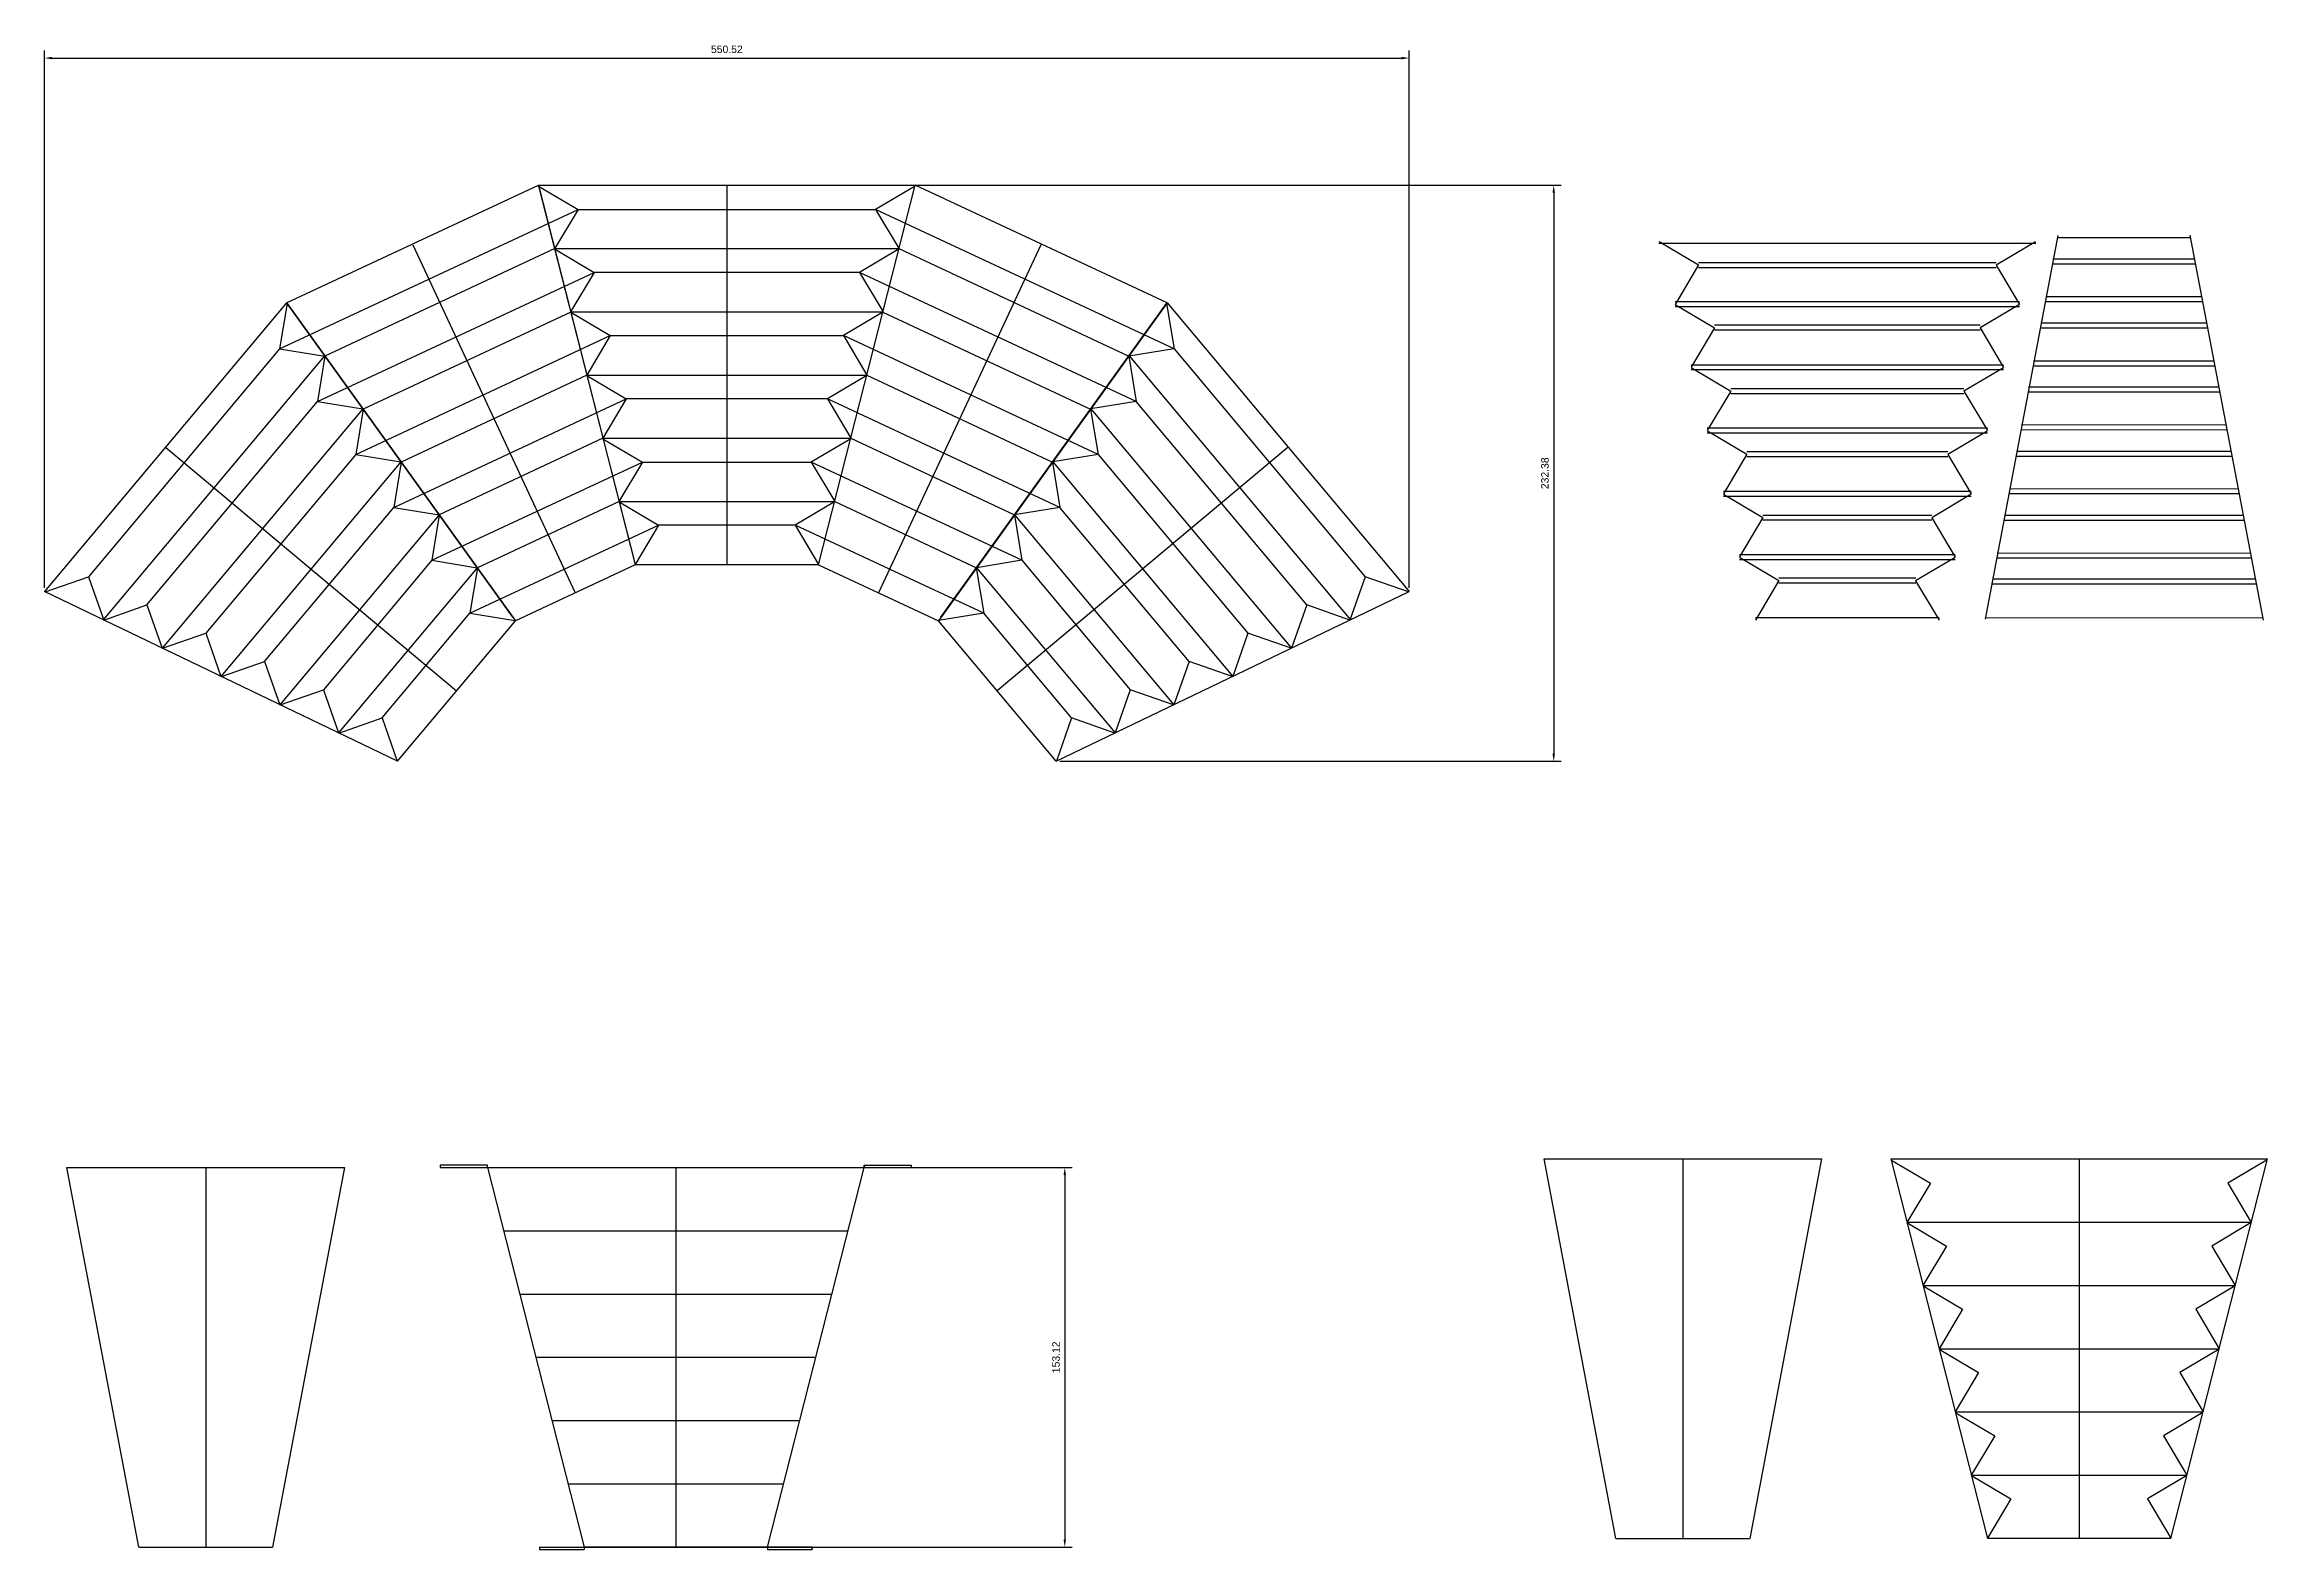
# Model space of a CAD drawing. Header units: millimetres. Extents: x 91 to 988, y 136 to 743.
import ezdxf

# ---------------------------------------------------------------- set-up
doc = ezdxf.new("R2010")
doc.units = ezdxf.units.MM
doc.styles.get("Standard").update_dxf_attribs({"font": 'arial.ttf'})
doc.dimstyles.new('Manufacturing-Metric', dxfattribs={"dimtxt": 3, "dimasz": 3, "dimexe": 3, "dimexo": 1.5, "dimgap": 2, "dimtad": 1, "dimzin": 3, "dimdsep": 46, "dimtxsty": 'Standard', "dimcen": 3, "dimazin": 2, "dimtfac": 1, "dimtofl": 0, "dimtmove": 0, "dimatfit": 3, "dimfxl": 1, "dimfrac": 1, "dimtolj": 1, "dimtzin": 0, "dimarcsym": 0})

# ---------------------------------------------------------------- blocks, each defined once
blk = doc.blocks.new('*D5')
at = {"color": 0, "lineweight": -2}
for p, q in [((347.56, 290.3), (505.98, 290.3)), ((502.98, 287.3), (502.98, 140.18)), ((347.56, 137.18), (505.98, 137.18))]:
    blk.add_line(p, q, dxfattribs=at)
at = {"color": 0}
for points in [[(502.48, 287.3), (503.48, 287.3), (502.98, 290.3)], [(502.48, 140.18), (503.48, 140.18), (502.98, 137.18)]]:
    blk.add_solid(points, dxfattribs=at)
at = {"layer": 'Defpoints', "color": 0}
for p in [(346.06, 290.3), (346.06, 137.18), (502.98, 137.18)]:
    blk.add_point(p, dxfattribs=at)
at = {"color": 0, "insert": (499.45, 213.74), "char_height": 3, "attachment_point": 5, "rotation": 90}
blk.add_mtext('\\A1;153.12', dxfattribs=at)
blk = doc.blocks.new('*D6')
at = {"color": 0, "lineweight": -2}
for p, q in [((91.41, 524.21), (91.41, 740.94)), ((94.41, 737.94), (638.92, 737.94)), ((641.92, 524.21), (641.92, 740.94))]:
    blk.add_line(p, q, dxfattribs=at)
at = {"color": 0}
for points in [[(94.41, 738.44), (94.41, 737.44), (91.41, 737.94)], [(638.92, 738.44), (638.92, 737.44), (641.92, 737.94)]]:
    blk.add_solid(points, dxfattribs=at)
at = {"layer": 'Defpoints', "color": 0}
for p in [(641.92, 737.94), (91.41, 522.71), (641.92, 522.71)]:
    blk.add_point(p, dxfattribs=at)
at = {"color": 0, "insert": (366.66, 741.47), "char_height": 3, "attachment_point": 5}
blk.add_mtext('\\A1;550.52', dxfattribs=at)
blk = doc.blocks.new('*D7')
at = {"color": 0, "lineweight": -2}
for p, q in [((368.16, 686.61), (703.21, 686.61)), ((700.21, 683.61), (700.21, 457.23)), ((501.02, 454.23), (703.21, 454.23))]:
    blk.add_line(p, q, dxfattribs=at)
at = {"color": 0}
for points in [[(699.71, 683.61), (700.71, 683.61), (700.21, 686.61)], [(699.71, 457.23), (700.71, 457.23), (700.21, 454.23)]]:
    blk.add_solid(points, dxfattribs=at)
at = {"layer": 'Defpoints', "color": 0}
for p in [(366.66, 686.61), (499.52, 454.23), (700.21, 454.23)]:
    blk.add_point(p, dxfattribs=at)
at = {"color": 0, "insert": (696.68, 570.42), "char_height": 3, "attachment_point": 5, "rotation": 90}
blk.add_mtext('\\A1;232.38', dxfattribs=at)

msp = doc.modelspace()

# ---------------------------------------------------------------- linework, layer by layer
for p, q in [((189.05, 639.198), (290.664, 686.613)), ((290.664, 686.613), (329.664, 533.488)), ((290.664, 686.613), (442.664, 686.613)), ((290.752, 686.269), (329.221, 535.245)), ((290.752, 686.269), (306.654, 676.823)), ((366.664, 686.613), (366.664, 533.488)), ((403.664, 533.488), (442.664, 686.613)), ((442.577, 686.269), (426.675, 676.823)), ((544.279, 639.198), (442.664, 686.613)), ((186.281, 620.655), (306.654, 676.823)), ((306.654, 676.823), (297.208, 660.921)), ((306.654, 676.823), (426.675, 676.823)), ((426.675, 676.823), (436.121, 660.921)), ((547.047, 620.655), (426.675, 676.823)), ((742.737, 663.929), (758.639, 654.484)), ((903.545, 666.411), (874.255, 511.498)), ((894.543, 663.856), (878.641, 654.41)), ((956.864, 665.429), (903.546, 665.411)), ((956.864, 666.429), (986.321, 511.185)), ((297.31, 661.093), (204.536, 617.678)), ((240.005, 662.59), (305.506, 522.216)), ((297.164, 661.093), (436.165, 661.093)), ((297.208, 660.921), (313.11, 651.475)), ((436.121, 660.921), (420.219, 651.475)), ((493.324, 662.59), (427.823, 522.216)), ((436.018, 661.093), (528.793, 617.678)), ((742.649, 663.274), (894.649, 663.274)), ((758.639, 655.484), (878.659, 655.484)), ((901.561, 656.92), (958.853, 656.944)), ((901.562, 654.92), (958.854, 654.944)), ((201.56, 599.424), (313.11, 651.475)), ((313.11, 651.475), (303.664, 635.573)), ((420.219, 651.475), (313.11, 651.475)), ((420.219, 651.475), (429.665, 635.573)), ((531.769, 599.424), (420.219, 651.475)), ((758.639, 654.484), (749.193, 638.582)), ((758.639, 653.484), (878.659, 653.484)), ((878.641, 654.41), (888.087, 638.508)), ((189.05, 639.198), (91.406, 522.71)), ((189.258, 638.91), (186.281, 620.655)), ((189.05, 639.198), (281.347, 510.943)), ((280.286, 512.411), (189.258, 638.91)), ((189.258, 638.91), (280.286, 512.411)), ((544.279, 639.198), (451.981, 510.943)), ((453.042, 512.411), (544.071, 638.91)), ((544.071, 638.91), (453.042, 512.411)), ((544.071, 638.91), (547.047, 620.655)), ((544.279, 639.198), (641.923, 522.71)), ((749.149, 639.754), (888.149, 639.754)), ((749.149, 637.754), (888.149, 637.754)), ((749.193, 638.582), (765.094, 629.136)), ((888.087, 638.508), (872.185, 629.063)), ((961.776, 639.548), (898.668, 639.639)), ((961.779, 641.548), (898.671, 641.639)), ((303.71, 635.398), (219.92, 596.302)), ((303.664, 635.573), (429.665, 635.573)), ((303.708, 635.399), (319.61, 625.953)), ((429.62, 635.399), (413.718, 625.953)), ((429.619, 635.398), (513.409, 596.302)), ((765.094, 629.136), (755.648, 613.234)), ((872.203, 630.136), (765.094, 630.136)), ((872.203, 628.136), (765.094, 628.136)), ((872.185, 629.063), (881.631, 613.161)), ((896.682, 631.113), (963.749, 631.14)), ((896.683, 629.113), (963.75, 629.14)), ((186.281, 620.655), (109.18, 528.675)), ((186.281, 620.655), (204.536, 617.679)), ((216.944, 578.047), (319.61, 625.953)), ((319.61, 625.953), (310.164, 610.051)), ((319.61, 625.953), (413.718, 625.953)), ((413.718, 625.953), (423.164, 610.051)), ((516.385, 578.047), (413.718, 625.953)), ((547.047, 620.655), (528.792, 617.679)), ((547.047, 620.655), (624.148, 528.675)), ((204.432, 617.823), (115.139, 511.297)), ((204.536, 617.679), (201.56, 599.424)), ((310.166, 610.053), (235.3, 574.926)), ((310.164, 610.051), (423.164, 610.051)), ((310.208, 609.881), (326.109, 600.435)), ((423.121, 609.881), (407.219, 600.435)), ((423.163, 610.053), (498.028, 574.926)), ((528.792, 617.679), (531.769, 599.424)), ((528.896, 617.823), (618.19, 511.297)), ((755.648, 614.234), (881.649, 614.234)), ((755.648, 612.234), (881.649, 612.234)), ((755.693, 613.059), (771.595, 603.613)), ((881.586, 612.986), (865.684, 603.54)), ((966.686, 615.676), (893.759, 615.654)), ((966.687, 613.676), (893.76, 613.654)), ((771.595, 603.613), (762.149, 587.711)), ((771.595, 604.613), (865.703, 604.613)), ((771.595, 602.613), (865.703, 602.613)), ((865.684, 603.54), (875.13, 587.638)), ((891.789, 605.237), (968.659, 605.267)), ((891.79, 603.237), (968.659, 603.267)), ((132.753, 517.339), (201.56, 599.424)), ((219.815, 596.448), (138.872, 499.884)), ((201.56, 599.424), (219.815, 596.448)), ((219.92, 596.302), (216.944, 578.047)), ((232.325, 556.674), (326.109, 600.435)), ((326.109, 600.435), (316.663, 584.533)), ((407.219, 600.435), (326.109, 600.435)), ((407.219, 600.435), (416.665, 584.533)), ((501.004, 556.674), (407.219, 600.435)), ((513.409, 596.302), (516.385, 578.047)), ((531.769, 599.424), (513.514, 596.448)), ((513.514, 596.448), (594.456, 499.884)), ((600.575, 517.339), (531.769, 599.424)), ((316.665, 584.537), (250.58, 553.698)), ((316.663, 584.533), (416.665, 584.533)), ((316.707, 584.361), (332.609, 574.915)), ((416.621, 584.361), (400.719, 574.915)), ((416.663, 584.537), (482.749, 553.698)), ((762.149, 588.711), (875.149, 588.711)), ((762.149, 586.711), (875.149, 586.711)), ((762.192, 587.542), (778.094, 578.096)), ((875.087, 587.468), (859.185, 578.023)), ((971.593, 587.806), (888.896, 587.954)), ((971.597, 589.806), (888.9, 589.954)), ((140.228, 580.954), (257.579, 482.587)), ((216.944, 578.047), (156.489, 505.925)), ((235.199, 575.071), (162.608, 488.471)), ((216.944, 578.047), (235.199, 575.071)), ((235.301, 574.929), (232.325, 556.674)), ((247.707, 535.299), (332.609, 574.915)), ((332.609, 574.915), (323.163, 559.013)), ((332.609, 574.915), (400.719, 574.915)), ((400.719, 574.915), (410.165, 559.013)), ((485.622, 535.299), (400.719, 574.915)), ((593.101, 580.954), (475.75, 482.587)), ((498.028, 574.929), (501.004, 556.674)), ((516.385, 578.047), (498.13, 575.071)), ((498.13, 575.071), (570.721, 488.471)), ((516.385, 578.047), (576.84, 505.925)), ((778.094, 578.096), (768.648, 562.194)), ((859.204, 579.096), (778.094, 579.096)), ((859.204, 577.096), (778.094, 577.096)), ((859.185, 578.023), (868.631, 562.121)), ((886.897, 579.363), (973.569, 579.392)), ((886.898, 577.363), (973.569, 577.392)), ((180.22, 494.513), (232.325, 556.674)), ((232.325, 556.674), (250.58, 553.698)), ((323.166, 559.017), (266.024, 532.231)), ((323.163, 559.013), (410.165, 559.013)), ((323.19, 558.909), (339.092, 549.464)), ((410.139, 558.909), (394.237, 549.464)), ((410.163, 559.017), (467.305, 532.231)), ((501.004, 556.674), (482.749, 553.698)), ((553.109, 494.513), (501.004, 556.674)), ((768.648, 563.194), (868.65, 563.194)), ((768.648, 561.194), (868.65, 561.194)), ((768.692, 562.022), (784.594, 552.576)), ((868.587, 561.948), (852.685, 552.503)), ((976.47, 564.11), (884.007, 564.078)), ((976.47, 562.11), (884.008, 562.078)), ((250.58, 553.698), (186.339, 477.059)), ((250.683, 553.553), (247.707, 535.299)), ((263.048, 513.98), (339.092, 549.464)), ((339.092, 549.464), (329.646, 533.562)), ((394.237, 549.464), (339.092, 549.464)), ((394.237, 549.464), (403.683, 533.562)), ((470.28, 513.98), (394.237, 549.464)), ((482.645, 553.553), (485.622, 535.299)), ((482.749, 553.698), (546.99, 477.059)), ((784.594, 552.576), (775.148, 536.674)), ((784.594, 553.576), (852.704, 553.576)), ((784.594, 551.576), (852.704, 551.576)), ((852.685, 552.503), (862.131, 536.601)), ((882.004, 553.485), (978.478, 553.52)), ((882.005, 551.485), (978.479, 551.52)), ((981.545, 538.12), (879.115, 538.2)), ((247.707, 535.299), (203.953, 483.101)), ((265.962, 532.322), (210.072, 465.646)), ((247.707, 535.299), (265.962, 532.322)), ((266.025, 532.235), (263.048, 513.98)), ((329.664, 533.488), (281.347, 510.943)), ((403.664, 533.488), (329.664, 533.488)), ((403.664, 533.488), (451.981, 510.943)), ((467.304, 532.235), (470.28, 513.98)), ((485.622, 535.299), (467.367, 532.322)), ((467.367, 532.322), (523.257, 465.646)), ((485.622, 535.299), (529.375, 483.101)), ((775.148, 537.674), (862.15, 537.674)), ((775.148, 535.674), (862.15, 535.674)), ((775.174, 536.57), (791.076, 527.124)), ((862.105, 536.497), (846.203, 527.051)), ((981.544, 536.12), (879.113, 536.2)), ((233.81, 454.231), (91.406, 522.71)), ((91.726, 522.556), (109.18, 528.675)), ((109.18, 528.675), (115.299, 511.22)), ((499.519, 454.231), (641.923, 522.71)), ((624.148, 528.675), (618.03, 511.22)), ((641.603, 522.556), (624.148, 528.675)), ((791.076, 527.124), (781.63, 511.222)), ((846.222, 528.124), (791.076, 528.124)), ((846.222, 526.124), (791.076, 526.124)), ((846.203, 527.051), (855.649, 511.149)), ((877.145, 527.783), (983.354, 527.822)), ((877.146, 525.783), (983.355, 525.822)), ((115.299, 511.22), (132.753, 517.339)), ((132.753, 517.339), (138.872, 499.884)), ((227.623, 471.719), (263.048, 513.98)), ((263.048, 513.98), (281.303, 511.004)), ((470.28, 513.98), (452.025, 511.004)), ((505.705, 471.719), (470.28, 513.98)), ((600.575, 517.339), (594.456, 499.884)), ((618.03, 511.22), (600.575, 517.339)), ((855.649, 512.149), (781.649, 512.149)), ((874.189, 512.149), (986.321, 512.185)), ((139.035, 499.806), (156.489, 505.925)), ((156.489, 505.925), (162.608, 488.471)), ((233.81, 454.231), (281.347, 510.943)), ((499.519, 454.231), (451.981, 510.943)), ((576.84, 505.925), (570.721, 488.471)), ((594.294, 499.806), (576.84, 505.925)), ((162.766, 488.395), (180.22, 494.513)), ((180.22, 494.513), (186.339, 477.059)), ((553.109, 494.513), (546.99, 477.059)), ((570.563, 488.395), (553.109, 494.513)), ((186.499, 476.982), (203.953, 483.101)), ((203.953, 483.101), (210.072, 465.646)), ((529.375, 483.101), (523.257, 465.646)), ((546.83, 476.982), (529.375, 483.101)), ((210.169, 465.6), (227.623, 471.719)), ((227.623, 471.719), (233.742, 454.264)), ((505.705, 471.719), (499.587, 454.264)), ((523.16, 465.6), (505.705, 471.719)), ((100.433, 290.305), (212.433, 290.305)), ((129.433, 137.18), (100.433, 290.305)), ((156.433, 290.305), (156.433, 137.18)), ((212.433, 290.305), (183.433, 137.18)), ((270.059, 291.3), (251.059, 291.3)), ((251.059, 291.3), (251.059, 290.3)), ((251.059, 290.3), (270.059, 290.3)), ((270.059, 290.3), (270.059, 291.3)), ((270.059, 290.3), (309.059, 137.175)), ((270.059, 290.3), (422.059, 290.3)), ((346.059, 290.3), (346.059, 137.175)), ((383.059, 137.175), (422.059, 290.3)), ((422.059, 291.3), (422.059, 290.3)), ((422.059, 291.3), (441.059, 291.3)), ((422.059, 290.3), (422.059, 291.3)), ((422.059, 290.3), (441.059, 290.3)), ((441.059, 291.3), (441.059, 290.3)), ((696.291, 293.781), (808.291, 293.781)), ((725.291, 140.656), (696.291, 293.781)), ((752.291, 293.781), (752.291, 140.656)), ((808.291, 293.781), (779.291, 140.656)), ((836.152, 293.776), (875.152, 140.651)), ((836.152, 293.776), (988.152, 293.776)), ((836.239, 293.431), (852.141, 283.985)), ((912.152, 293.776), (912.152, 140.651)), ((949.152, 140.651), (988.152, 293.776)), ((988.064, 293.431), (972.162, 283.985)), ((852.141, 283.985), (842.695, 268.083)), ((972.162, 283.985), (981.608, 268.083)), ((276.558, 264.78), (415.559, 264.78)), ((842.651, 268.256), (981.652, 268.256)), ((842.695, 268.083), (858.597, 258.638)), ((981.608, 268.083), (965.706, 258.638)), ((858.597, 258.638), (849.151, 242.736)), ((965.706, 258.638), (975.152, 242.736)), ((849.151, 242.736), (975.152, 242.736)), ((849.196, 242.561), (865.098, 233.115)), ((975.108, 242.561), (959.206, 233.115)), ((283.058, 239.26), (409.059, 239.26)), ((865.098, 233.115), (855.652, 217.213)), ((959.206, 233.115), (968.652, 217.213)), ((855.652, 217.213), (968.652, 217.213)), ((855.695, 217.043), (871.597, 207.598)), ((968.608, 217.043), (952.707, 207.598)), ((289.559, 213.738), (402.559, 213.738)), ((871.597, 207.598), (862.151, 191.696)), ((952.707, 207.598), (962.152, 191.696)), ((862.151, 191.696), (962.152, 191.696)), ((862.195, 191.523), (878.097, 182.078)), ((962.109, 191.523), (946.207, 182.078)), ((296.058, 188.22), (396.059, 188.22)), ((878.097, 182.078), (868.651, 166.176)), ((946.207, 182.078), (955.653, 166.176)), ((302.558, 162.7), (389.56, 162.7)), ((868.651, 166.176), (955.653, 166.176)), ((868.677, 166.072), (884.579, 156.626)), ((955.626, 166.072), (939.724, 156.626)), ((884.579, 156.626), (875.133, 140.724)), ((939.724, 156.626), (949.17, 140.724)), ((129.433, 137.18), (183.433, 137.18)), ((291.059, 137.175), (309.059, 137.175)), ((291.059, 137.175), (291.059, 136.175)), ((291.059, 136.175), (309.059, 136.175)), ((309.059, 137.18), (383.059, 137.18)), ((309.059, 137.175), (309.059, 136.175)), ((383.059, 137.175), (309.059, 137.175)), ((401.059, 137.175), (383.059, 137.175)), ((383.059, 137.175), (383.059, 136.175)), ((383.059, 136.175), (401.059, 136.175)), ((401.059, 136.175), (401.059, 137.175)), ((401.059, 137.175), (401.059, 136.175)), ((725.291, 140.656), (779.291, 140.656)), ((949.152, 140.651), (875.152, 140.651))]:
    msp.add_line(p, q)

# ---------------------------------------------------------------- dimensions: what is measured, and where the dimension line sits
dim = msp.add_linear_dim(base=(641.923, 737.941), p1=(91.406, 522.71), p2=(641.923, 522.71), dimstyle='Manufacturing-Metric')
dim.commit()
dim.dimension.update_dxf_attribs({"geometry": '*D6', "text_midpoint": (366.664, 741.473)})
for base, p1, p2, picture, middle in [((700.208, 454.231), (366.664, 686.613), (499.519, 454.231), '*D7', (696.676, 570.422)), ((502.979, 137.18), (346.059, 290.3), (346.059, 137.18), '*D5', (499.447, 213.74))]:
    dim = msp.add_linear_dim(base=base, p1=p1, p2=p2, angle=90, dimstyle='Manufacturing-Metric')
    dim.commit()
    dim.dimension.update_dxf_attribs({"geometry": picture, "text_midpoint": middle})

doc.saveas('drawing.dxf')
